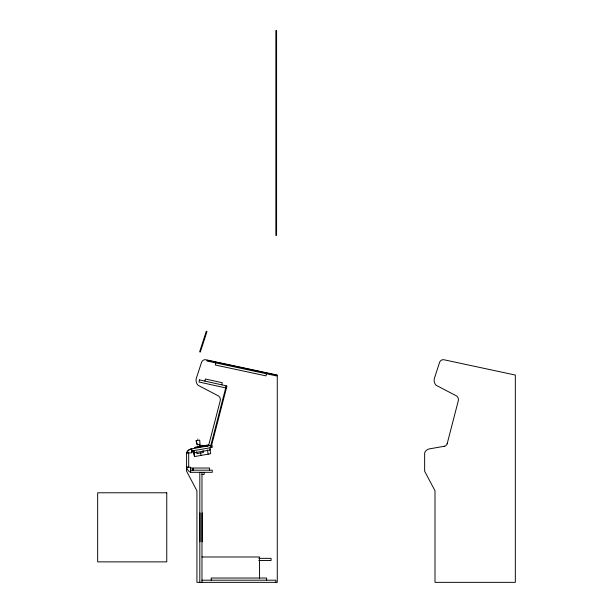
<?xml version="1.0" encoding="UTF-8"?>
<svg xmlns="http://www.w3.org/2000/svg" width="613" height="613" viewBox="0 0 613 613"><rect width="100%" height="100%" fill="white"/><g stroke="black" fill="none" stroke-linecap="round" stroke-linejoin="round"><path stroke-width="0.92" d="M191.654 448.831L191.654 452.854L186.582 452.854A6.283 6.283 0 0 1 191.654 448.831L191.654 451.022L212.274 447.398L211.899 445.268L211.332 446.302L210.627 446.126L226.235 385.922L226.933 386.098L211.347 446.302L210.65 446.126L210.803 445.467L191.095 448.931L188.559 450.141L186.582 452.854L186.582 471.213L196.934 490.775L196.934 582.35L277.275 582.35L277.275 375.056L206.305 359.846A3.824 3.824 0 0 0 201.547 362.314L196.283 378.482A7.295 7.295 0 0 0 198.037 385.278L217.186 395.255A4.582 4.582 0 0 1 220.228 400.772L208.987 444.096A3.655 3.655 0 0 1 208.098 445.36M215.776 362.904L215.324 365.019L265.996 375.876L266.448 373.769M204.918 381.102L205.386 378.995L222.251 382.734L221.783 384.841M444.073 446.31L444.831 446.141A3.655 3.655 0 0 0 447.046 444.096L447.275 443.352M447.161 443.781L458.294 400.772A4.582 4.582 0 0 0 455.244 395.255L436.096 385.278A7.295 7.295 0 0 1 434.349 378.482L439.605 362.314A3.824 3.824 0 0 1 444.371 359.846L515.334 375.056L515.334 582.35L435 582.35L435 490.775L424.64 471.213L424.64 452.854A6.283 6.283 0 0 1 429.721 448.831L444.509 446.233M197.478 439.207L197.907 439.13M200.053 444.31L197.225 444.808L196.106 440.747L199.715 440.111L200.007 444.318M194.919 447.291L204.604 445.59M206.129 445.314L208.711 444.862M194.773 447.751L204.895 445.98M205.983 445.781L209.002 445.253M206.244 445.896L208.811 445.452M206.297 445.988L208.826 445.544M206.006 446.31L206.389 446.241M186.582 452.854L188.704 452.846L188.704 467.236L186.582 467.236L187.272 469.382L189.111 471.504L190.605 472.309L212.274 472.309L212.259 470.179L190.62 470.179L190.605 472.309L190.605 467.236L186.582 467.236M191.654 452.103L192.735 452.103L192.735 450.831M190.62 468.018L192.773 468.018L192.773 470.179M201.976 474.47L204.137 474.47L204.137 472.309M201.976 556.979L259.552 556.979L259.552 578.335M258.77 558.351L271.069 558.351L271.069 560.512L258.77 560.512M201.976 580.189L275.865 580.189L275.865 582.35M196.152 440.739L197.271 444.8M201.018 445.912L200.895 445.513L201.01 446.647M209.96 447.804L210.328 449.934L194.344 452.739L193.969 450.616M209.945 449.498L210.688 453.72L194.474 456.57L193.432 450.655L194.52 456.562M207.424 449.934L208.167 454.164M203.087 450.647L203.409 452.501L196.934 453.643L196.612 451.789M200.581 452.884L201.026 455.421M193.601 450.647L193.785 451.712M266.624 580.189L266.624 578.028L211.209 578.028L211.209 580.189M209.554 470.179L209.554 468.018L193.325 468.018L193.325 470.179M202.144 512.859L202.144 541.792M201.976 472.309L201.976 582.35M199.991 512.859L199.991 541.792M199.815 472.309L199.815 582.35M197.7 447.229A7.364 6.452 80 0 1 198.252 446.724M205.148 446.41A7.364 6.452 80 0 0 199.509 445.942A7.364 6.291 80 0 1 205.056 446.425M197.332 447.291A7.364 7.149 80 0 1 198.627 446.333M197.217 447.314A7.364 7.356 0 0 1 198.566 446.348M205.707 446.31A7.364 7.356 0 0 0 199.309 445.98A7.364 7.149 80 0 1 205.585 446.333A7.364 7.065 80 0 0 199.371 445.965M197.371 447.283A7.364 7.065 80 0 1 197.991 446.77M197.777 447.214A7.364 6.291 80 0 1 198.321 446.708M203.301 445.835A7.364 5.318 80 0 0 199.754 445.904A7.364 5.096 80 0 1 203.209 445.85M199.386 446.525A7.364 3.816 80 0 1 202.658 445.95M200.137 446.394A7.364 2.061 80 0 1 201.907 446.08M200.397 446.019A7.364 1.755 80 0 1 202.014 446.471M200.144 445.835A7.364 3.54 80 0 1 202.543 445.965M207.186 360.329L207.033 361.034L276.632 375.953L276.785 375.248L207.186 360.329M199.447 379.884L198.98 381.991L225.783 387.945L226.251 385.838L199.447 379.884M206.305 331.281L199.631 351.816L200.313 352.038L206.995 331.503L206.305 331.281M276.586 30.65L275.865 30.65L275.865 235.423L276.586 235.423L276.586 30.65M166.759 492.783L97.666 492.783L97.666 561.876L166.759 561.876L166.759 492.783"/></g></svg>
